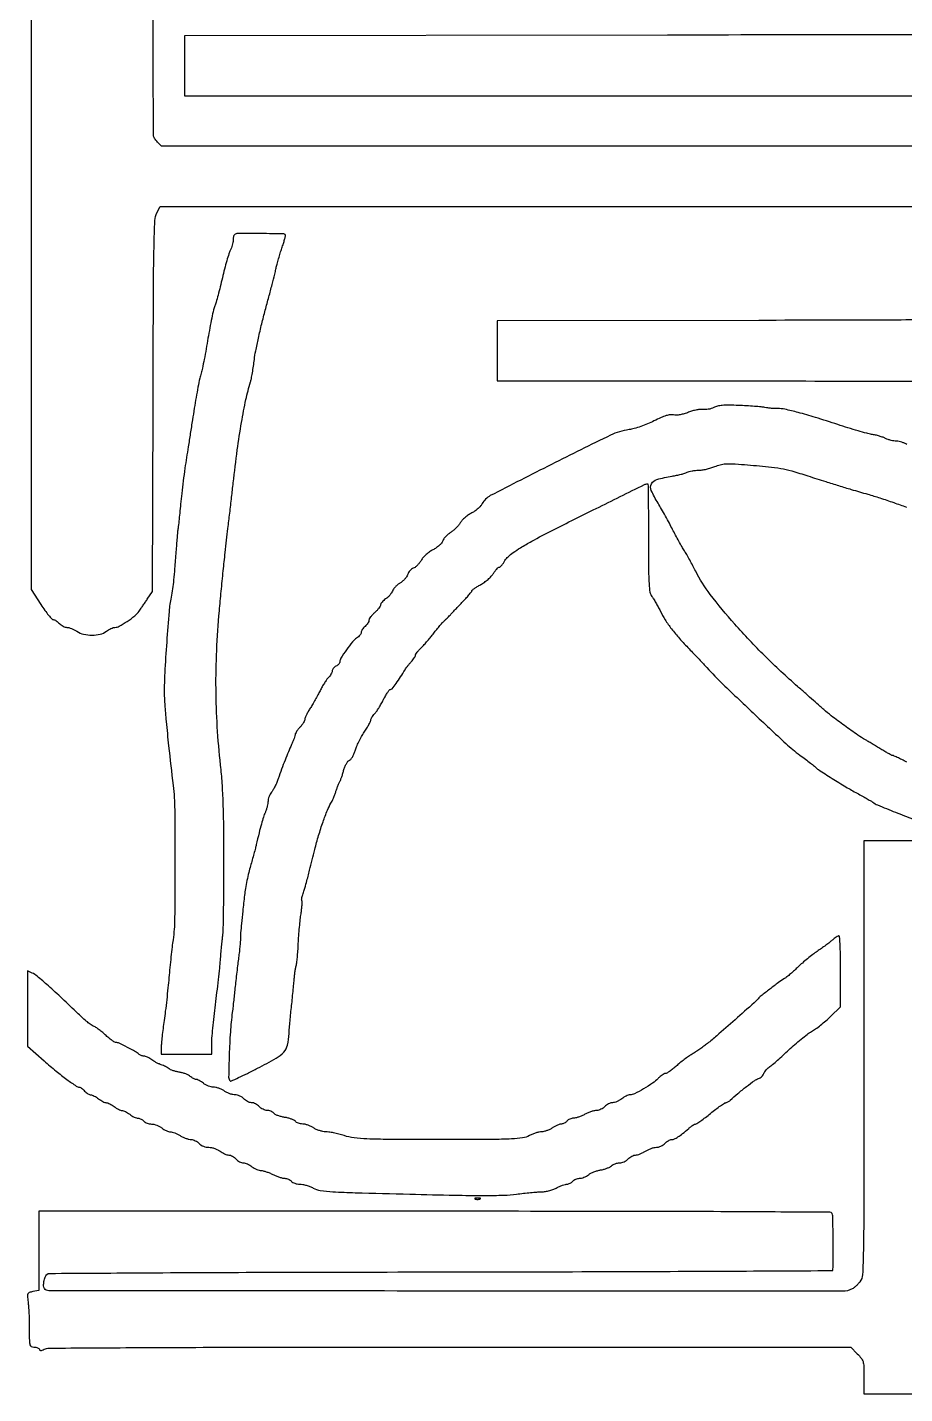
# Model space of a CAD drawing. Extents: x 0 to 1200, y 0 to 2041.
# Drawn here: x 0 to 452, y 0 to 704 of the extents above; entities that cross this region are included whole.
import ezdxf

# ---------------------------------------------------------------- set-up
doc = ezdxf.new("R2010")
doc.units = 0

msp = doc.modelspace()

# ---------------------------------------------------------------- linework, layer by layer
for points in [[(668.460007, 52.981627, -0.000005), (592.020188, 52.980977, -0.000009), (527.306103, 52.982215, -0.000001), (469.092102, 52.984395, -0.001264)], [(634.538955, 643), (69.07791, 643), (67.038955, 645.188561, -0.021611), (66.256895, 646.104329, -0.024656), (65.59269, 647.046031, -0.024888), (65.114366, 647.890772, -0.111814), (64.978712, 648.438561, -0.004261), (64.968776, 649.300175, -0.000002), (64.887441, 676.360077, -0.00003), (64.798933, 706.458291, -0.000019), (64.697895, 742, 0.000802)], [(2.035402, 763.147006, 0.000124), (2.00266, 624.342271), (2.005321, 414.5), (7.024494, 406.75, 0.011225), (9.043675, 403.780505, 0.01656), (10.957969, 401.276562, 0.01182), (12.631659, 399.327292, 0.212536), (13.366846, 399, -0.106467), (13.999532, 398.863735, -0.03598), (14.833021, 398.4125, -0.033875), (15.709757, 397.765363, -0.032925), (16.5, 397, 0.050127), (17.347134, 396.234127, 0.040077), (18.393705, 395.585564, 0.041445), (19.471268, 395.140326, 0.076609), (20.404988, 394.993411, -0.066823), (21.417203, 394.854283, -0.02573), (22.76584, 394.405128, -0.024924), (24.197605, 393.760969, -0.028093), (25.5, 393, 0.088204), (28.996457, 391.484477, 0.058328), (33.355292, 390.974255, 0.059437), (37.596978, 391.480266, 0.107676), (40.727129, 393, -0.030738), (41.833924, 393.76545, -0.028337), (43.055991, 394.4125, -0.029487), (44.211699, 394.862525, -0.078252), (45.084727, 395, 0.128662), (47.361248, 395.595665, 0.019344), (51.418732, 398.086232, 0.022226), (55.333376, 400.962383, 0.070529), (57.547493, 403.330133, 0.001746), (58.315027, 404.43402, 0.000599), (59.418878, 406.037602, 0.000596), (60.632345, 407.809473, 0.000689), (61.783734, 409.5), (64.5, 413.5), (64.771279, 509.5, -0.000373), (64.977941, 567.368049, -0.003901), (65.265455, 591.091659, -0.005375), (65.685819, 604.793142, -0.110951), (66.748683, 608.75), (68.454808, 612), (634.227404, 612)], [(459, 285), (445, 285), (431, 285), (431, 172.634859, -0.000233), (430.965136, 97.785197, -0.004283), (430.739501, 74.027709, -0.008168), (430.3018, 61.308432, -0.155173), (428.922448, 57.628538, -0.022212), (427.987181, 56.542473, -0.018072), (426.89476, 55.463279, -0.01844), (425.814413, 54.541634, -0.044534), (424.937095, 53.966334, -0.123615), (420.167009, 52.771604, -0.000036), (216.129973, 52.902375, -0.000021), (11.021616, 53.057257, -0.252604), (8.790779, 54.263407, -0.144816), (8.367962, 55.66669, -0.046727), (8.561608, 57.852451, -0.046929), (9.179739, 60.038733, -0.101737), (10.120712, 61.5, -0.199969), (11.279396, 61.991501, -0.000064), (61.962444, 62.312016, -0.000903), (124.435781, 62.586275, -0.000328), (213.049949, 62.757228, 0.000345), (290.490542, 62.909238, 0.000575), (355.688709, 63.157085, 0.000013), (414.717935, 63.4509, 0.397375), (415.039274, 63.757228, 0.012951), (415.223895, 70.612667, 0.004202), (415.14904, 80.753542, 0.001037), (414.955356, 91.597032, 0.134207), (414.57965, 92.871123, 0.258345), (413.477986, 93.489647, 0.000109), (368.468772, 93.747761, 0.001106), (308.429747, 93.946174, 0.000273), (209.940983, 94), (6, 94), (6, 73.625), (6, 53.25), (2.864367, 52.622873, 0.030605), (0.94315, 52.114696, 0.204709), (0.218734, 51.474687, 0.13478), (0.020179, 50.354302, 0.010918), (0.364367, 47.358302, -0.0173), (0.609659, 44.952813, -0.005412), (0.813283, 41.333481, -0.0054), (0.953351, 37.28424, -0.005944), (1, 33.360429, 0.003584), (1.043925, 27.233384, 0.059652), (1.314545, 25.21832, 0.215802), (2.028988, 24.330749, 0.117528), (3.416667, 24, -0.04428), (4.369485, 23.915453, -0.052789), (5.235395, 23.664127, -0.061226), (5.894783, 23.295063, -0.155352), (6.214466, 22.856602, 0.129867), (6.520787, 22.389096, 0.185192), (6.979395, 22.213204, 0.099357), (7.670319, 22.351868, 0.023822), (8.732058, 22.856602, -0.121882), (11.190714, 23.481333, -0.000196), (56.297841, 23.746032, -0.001099), (117.269033, 23.94588, -0.00027), (217.534259, 24), (424.2, 24), (427.6, 20.6, -0.029503), (429.63957, 18.304406, -0.098144), (430.552326, 16.515321, -0.062015), (430.921935, 14.106071, -0.007089), (431, 8.6), (431, 0), (445, 0), (459, 0)], [(527.607813, 700.4435, 0.000155), (430.521052, 700.405698, 0.000138), (329.75, 700.307425), (81, 699.99604), (81, 684.49802), (81, 669), (319.514698, 669), (558.029397, 669)], [(485.546786, 553.704389, -0.002023), (447.927225, 553.426466, -0.000352), (376.950109, 553.239326), (242, 552.978653), (242, 537.489326), (242, 522), (377.595708, 522, -0.000316), (452.697439, 521.952464, -0.002252), (489.089489, 521.742487, -0.00132)], [(453.115141, 489.195933, 0.048542), (451.989465, 489.88705, 0.031386), (450.574612, 490.470055, 0.031466), (449.105389, 490.869088, 0.050615), (447.815481, 491, -0.037887), (446.503459, 491.099561, -0.022455), (444.963678, 491.40589, -0.022392), (443.446213, 491.852216, -0.035546), (442.20034, 492.381752, 0.032861), (440.850521, 492.964037, 0.013865), (438.97135, 493.573945, 0.013648), (436.920718, 494.116857, 0.017328), (435, 494.499949, -0.024632), (432.480391, 495.040859, -0.004802), (428.003125, 496.281562, -0.00509), (422.807057, 497.832767, -0.004691), (417.5, 499.530857, 0.004708), (405.996597, 503.211166, 0.010161), (397.0629, 505.779165, 0.011503), (390.299743, 507.409715, 0.060416), (386.5, 507.763687, -0.019307), (385.100372, 507.778822, -0.009961), (383.353125, 507.900179, -0.009887), (381.558687, 508.096624, -0.014751), (380, 508.345468, 0.022601), (378.035782, 508.627519, 0.004777), (374.58607, 508.931431, 0.004993), (370.575593, 509.2059, 0.00472), (366.484493, 509.406138, 0.007895), (361.468523, 509.524924, 0.023281), (358.022581, 509.391621, 0.033972), (355.517964, 509.005047, 0.065486), (353.616135, 508.306857, -0.043394), (352.333779, 507.770886, -0.031951), (350.839431, 507.396825, -0.032587), (349.369121, 507.225133, -0.060067), (348.169657, 507.3079, 0.071675), (346.839578, 507.368832, 0.02326), (344.88642, 507.085938, 0.022648), (342.716918, 506.565037, 0.023638), (340.634794, 505.856049, -0.022627), (338.413245, 505.094571, -0.028066), (336.285101, 504.598847, -0.03122), (334.400476, 504.390087, -0.066122), (332.939258, 504.513341, 0.085097), (331.237863, 504.592375, 0.044279), (329.154593, 504.144277, 0.030981), (326.476478, 503.12917, 0.011508), (322.842479, 501.386005, -0.018191), (319.567917, 499.868746, -0.015684), (316.027072, 498.511025, -0.016194), (312.669224, 497.463471, -0.034287), (310, 496.918303, 0.080047), (300.440567, 494.037748, 0.003709), (269.967494, 478.94566, 0.002239), (238.520201, 462.902437, 0.155568), (234.378436, 458.764922, -0.063757), (233.550293, 457.566278, -0.029057), (232.195339, 456.223823, -0.028194), (230.582791, 454.955974, -0.034558), (228.940165, 453.969474, 0.035194), (227.265215, 452.960667, 0.025763), (225.555426, 451.622767, 0.026226), (224.061008, 450.179666, 0.051056), (223.06082, 448.859614, -0.037716), (222.122078, 447.549611, -0.022703), (220.828724, 446.140447, -0.022669), (219.407387, 444.849147, -0.036463), (218.075123, 443.899491, 0.03816), (216.81021, 442.991363, 0.030507), (215.593518, 441.835095, 0.031429), (214.595839, 440.618922, 0.065309), (214.015368, 439.54042, -0.085218), (213.371551, 438.449983, -0.033205), (212.14913, 437.188712, -0.03168), (210.615043, 435.970036, -0.034072), (208.97489, 434.98719, 0.038413), (207.255941, 433.936761, 0.026765), (205.485624, 432.508571, 0.027106), (203.926214, 430.94555, 0.049289), (202.861983, 429.490651, -0.031865), (201.945487, 428.141635, -0.030588), (200.853279, 426.900399, -0.032057), (199.754357, 425.928901, -0.088356), (198.842481, 425.450005, 0.086871), (198.003938, 425.01277, 0.046979), (197.148004, 424.218839, 0.044914), (196.404629, 423.218956, 0.053191), (195.899818, 422.155665, -0.063975), (195.327663, 421.014498, -0.034968), (194.363324, 419.778177, -0.034209), (193.19007, 418.640357, -0.045793), (191.975682, 417.791322, 0.040357), (190.763576, 416.963319, 0.032068), (189.597032, 415.889392, 0.033042), (188.640572, 414.745834, 0.066889), (188.082156, 413.716086, -0.056437), (187.551413, 412.686782, -0.030214), (186.685534, 411.54597, -0.029665), (185.64925, 410.475046, -0.040643), (184.591196, 409.651711, 0.032599), (183.59951, 408.905288, 0.037405), (182.761164, 408.067331, 0.040624), (182.174298, 407.261838, 0.137977), (182, 406.642245, -0.134831), (181.81513, 405.969145, -0.027321), (181.11875, 404.930695, -0.026995), (180.148475, 403.777163, -0.022422), (179, 402.657584, 0.022848), (177.851548, 401.536116, 0.02734), (176.88125, 400.376937, 0.027789), (176.186001, 399.331119, 0.13357), (176, 398.647273, -0.105754), (175.86347, 398.008985, -0.036177), (175.4125, 397.171126, -0.034053), (174.765358, 396.291289, -0.033258), (174, 395.5, 0.032896), (173.234636, 394.709847, 0.03386), (172.5875, 393.833379, 0.035963), (172.136242, 393.000267, 0.106529), (172, 392.368065, -0.128788), (171.839209, 391.754174, -0.043506), (171.313555, 390.984656, -0.039859), (170.557382, 390.198442, -0.036305), (169.663167, 389.514954, 0.078924), (167.510762, 387.559218, 0.016186), (164.42026, 383.437185, 0.013047), (161.570235, 379.13308, 0.140612), (161, 377.145488, -0.139867), (160.860846, 376.657768, -0.048652), (160.4125, 376.071764, -0.043724), (159.765298, 375.488964, -0.038594), (159, 375, 0.052011), (158.235006, 374.481872, 0.050946), (157.5875, 373.813763, 0.055403), (157.145075, 373.103741, 0.112104), (157, 372.464816, -0.094457), (156.86731, 371.768697, -0.034964), (156.434397, 370.864687, -0.033131), (155.811377, 369.919429, -0.034117), (155.074542, 369.074542, 0.041706), (154.175828, 368.011947, 0.013422), (153.02335, 366.297478, 0.013283), (151.83795, 364.312838, 0.014502), (150.795595, 362.324542, -0.008804), (149.69728, 360.170163, -0.005437), (148.334134, 357.674609, -0.005452), (146.933019, 355.237254, -0.009749), (145.721053, 353.269872, 0.013544), (144.679233, 351.549583, 0.016356), (143.799309, 349.878776, 0.015083), (143.15358, 348.440015, 0.098239), (143, 347.665895, -0.111544), (142.841253, 346.963157, -0.026592), (142.265625, 345.90321, -0.026036), (141.456936, 344.728073, -0.023157), (140.5, 343.594501, 0.01922), (139.542895, 342.478663, 0.023073), (138.734375, 341.356613, 0.022622), (138.149636, 340.365514, 0.122556), (138, 339.764202, -0.076346), (137.898175, 339.101227, -0.010429), (137.448618, 337.769889, -0.011791), (136.841659, 336.205421, -0.009713), (136.122954, 334.565724, 0.00911), (134.490805, 330.854225, 0.006167), (132.760676, 326.569234, 0.005772), (131.001845, 321.894661, 0.005149), (129.281272, 317, -0.018186), (128.558083, 315.102315, -0.014724), (127.649764, 313.121323, -0.014978), (126.702533, 311.342508, -0.036811), (125.875657, 310.115141, 0.040738), (125.157598, 309.031051, 0.031273), (124.550974, 307.746041, 0.032068), (124.133944, 306.463702, 0.062659), (124, 305.399068, -0.042587), (123.904104, 304.27524, -0.017869), (123.593354, 302.787995, -0.017526), (123.145708, 301.212078, -0.021786), (122.615672, 299.783927, 0.021714), (121.629842, 297.128825, 0.010259), (120.579094, 293.62789, 0.007876), (119.388199, 289.065176, 0.003477), (117.951402, 283, -0.007663), (117.500005, 281.163207, -0.002183), (116.742948, 278.325, -0.002198), (115.860145, 275.128116, -0.002328), (114.965783, 272, 0.012737), (114.065804, 268.584802, 0.007705), (113.166157, 264.5, 0.007716), (112.397484, 260.413764, 0.01343), (111.903699, 257, 0.001737), (110.957925, 248.689403, 0.003849), (110.307573, 242.34459, 0.004714), (109.899736, 237.55919, 0.01698), (109.772293, 234.5, -0.017935), (109.701288, 232.870375, -0.004321), (109.463611, 230.178125, -0.004431), (109.136566, 227.091406, -0.004384), (108.753802, 224, 0.002402), (108.308608, 220.517634, 0.001281), (107.789672, 216.20625, 0.001274), (107.28213, 211.799857, 0.001985), (106.869536, 208, -0.000772), (106.500824, 204.525773, -0.000816), (106.127955, 201.115625, -0.000778), (105.797196, 198.177343, -0.00371), (105.593117, 196.5, 0.014815), (104.595037, 186.437403, 0.009388), (104.000481, 174.664998, 0.003367), (103.711407, 163.082183, 0.203651), (104.473969, 161.192697, 0.311741), (104.923172, 161.110487, 0.001962), (108.841043, 162.894514, 0.006842), (113.35778, 165.048045, 0.004198), (118.623699, 167.703019, 0.010468), (128.178676, 172.877312, 0.079606), (132.158238, 176.070023, 0.12924), (134.042621, 179.700781, 0.044809), (134.826435, 185.598668, -0.00951), (134.956353, 187.705608, -0.00237), (135.25056, 191.144609, -0.002421), (135.624944, 195.076777, -0.002431), (136.03693, 199, 0.00123), (136.47102, 203.040317, 0.001033), (136.911751, 207.325, 0.001042), (137.298066, 211.240278, 0.002878), (137.548535, 214, -0.007284), (137.769331, 216.215695, -0.008351), (138.046366, 218.325, -0.007643), (138.338012, 220.103035, -0.046544), (138.58711, 221, 0.063083), (138.832772, 222.013041, 0.004686), (139.12469, 224.85, 0.006443), (139.398392, 228.251988, 0.004845), (139.614912, 232, -0.005817), (139.857926, 236.069196, -0.00467), (140.211212, 240.441641, -0.004722), (140.613764, 244.477873, -0.011992), (141.003826, 247.397074, 0.009283), (141.326025, 249.712748, 0.013034), (141.521101, 251.790418, 0.009299), (141.605437, 253.511826, 0.147028), (141.455416, 254.072139, -0.140153), (141.328306, 254.522503, -0.033673), (141.383711, 255.304544, -0.031977), (141.572797, 256.227929, -0.026977), (141.886515, 257.175064, 0.022867), (142.6928, 259.543915, 0.005395), (143.814235, 263.571579, 0.00345), (145.430222, 269.79975, 0.000762), (148.110565, 280.5, -0.011147), (150.082129, 287.730179, -0.011652), (152.347518, 294.758486, -0.011654), (154.592393, 300.751239, -0.044557), (156.399477, 304.301861, 0.028738), (157.014619, 305.421538, 0.011268), (157.737194, 307.029297, 0.01111), (158.442517, 308.807443, 0.0136), (159.018873, 310.5, -0.008378), (159.546691, 312.104743, -0.009606), (160.105761, 313.61875, -0.008838), (160.625979, 314.882082, -0.053074), (160.975151, 315.5, 0.062947), (161.323143, 316.145148, 0.008489), (161.854919, 317.593135, 0.009683), (162.425434, 319.34032, 0.00802), (162.966757, 321.221311, -0.026175), (163.586701, 323.114131, -0.03533), (164.353015, 324.744075, -0.039362), (165.163227, 325.957306, -0.150109), (165.902993, 326.469211, 0.144723), (166.628382, 326.959939, 0.036898), (167.455874, 328.131872, 0.034475), (168.240902, 329.669237, 0.02903), (168.859543, 331.389867, -0.029099), (169.597659, 333.441915, -0.013461), (170.780913, 336.019301, -0.013282), (172.173356, 338.66885, -0.017989), (173.578478, 340.97925, 0.008991), (174.888983, 343.049247, 0.012116), (175.994928, 344.971059, 0.009242), (176.842299, 346.600805, 0.11576), (177, 347.272833, -0.109615), (177.123614, 347.829916, -0.027529), (177.565524, 348.654915, -0.026775), (178.1883, 349.564564, -0.024163), (178.925188, 350.435549, 0.037205), (179.84047, 351.576398, 0.011255), (181.056661, 353.435755, 0.011207), (182.330605, 355.588627, 0.011974), (183.477812, 357.75, -0.013304), (184.55239, 359.7616, -0.019737), (185.608046, 361.457812, -0.01543), (186.551707, 362.760188, -0.232275), (187.04008, 363, 0.227123), (187.882886, 363.403664, 0.009507), (189.974774, 366.107698, 0.015383), (192.289327, 369.42872, 0.01189), (194.610903, 373.180473, -0.022826), (195.186699, 374.06706, -0.010059), (196.023838, 375.187322, -0.009931), (196.960556, 376.34159, -0.01315), (197.860903, 377.351938, 0.020496), (198.679794, 378.298511, 0.024183), (199.37164, 379.259743, 0.024084), (199.869379, 380.114446, 0.120372), (200, 380.649153, -0.140798), (200.157389, 381.196991, -0.0215), (200.807812, 382.142622, -0.02262), (201.697024, 383.218416, -0.017879), (202.75, 384.300608, 0.016769), (204.048909, 385.629642, 0.006924), (205.720312, 387.510317, 0.006841), (207.45867, 389.578275, 0.008745), (209, 391.532396, -0.007869), (210.523208, 393.470513, -0.00649), (212.20625, 395.489847, -0.006562), (213.799524, 397.303074, -0.017361), (215, 398.544176, 0.002258), (216.006719, 399.523946, 0.00255), (216.964256, 400.47395, 0.002328), (217.770511, 401.289622, 0.013951), (218.17619, 401.727686, -0.00929), (218.644692, 402.243142, -0.000511), (220.144182, 403.829308, -0.000792), (221.933393, 405.712088, -0.000579), (223.92619, 407.797619, 0.006362), (225.870504, 409.880109, 0.009533), (227.509568, 411.751522, 0.005014), (228.837823, 413.360172, 0.171705), (229, 413.818505, -0.231613), (229.190772, 414.208244, -0.012155), (230.340846, 415.057552, -0.01713), (231.815481, 416.018475, -0.011431), (233.564581, 417.020886, 0.031018), (235.460042, 418.208088, 0.023676), (237.380803, 419.726448, 0.024175), (239.049461, 421.327112, 0.050648), (240.14614, 422.75, -0.019671), (240.988136, 423.994654, -0.026546), (241.85033, 425.045313, -0.025667), (242.629617, 425.815005, -0.184006), (243.115285, 426, 0.190835), (243.599588, 426.19183, 0.025259), (244.378937, 427.001985, 0.026349), (245.239706, 428.104624, 0.019276), (246.079997, 429.411012, -0.071251), (247.663465, 431.388058, -0.031745), (250.243432, 433.516366, -0.021925), (254.089221, 436.049501, -0.007529), (259.864673, 439.383588, -0.010522), (270.70704, 445.131308, -0.001538), (292.988532, 456.263224, -0.000229), (317.909616, 468.603995, -0.115342), (319.60344, 469, -0.409819), (319.766099, 468.839767, -0.000199), (319.88351, 460.814615, -0.002224), (319.971503, 451.819752, -0.001334), (320, 441.134859, 0.001507), (320.049729, 424.638669, 0.013299), (320.287488, 417.353854, 0.029479), (320.779089, 413.212878, 0.117467), (321.793593, 410.884859, -0.022928), (322.648973, 409.631812, -0.00773), (323.781888, 407.731802, -0.007671), (324.971598, 405.589171, -0.00872), (326.043593, 403.5, 0.027408), (328.606726, 398.933291, 0.021371), (331.862585, 394.264813, 0.018745), (335.940076, 389.316445, 0.01216), (341, 383.896013, -0.002047), (343.294718, 381.535366, -0.001868), (345.641443, 379.083087, -0.001867), (347.721907, 376.876276, -0.006075), (349.077254, 375.392075, 0.018379), (357.360168, 366.7582, 0.003079), (373.940618, 350.897069, 0.002543), (390.831756, 335.098619, 0.02775), (398, 329.165369, -0.001893), (400.910173, 326.999917, -0.002802), (403.44375, 325.077464, -0.001259), (405.590975, 323.420514, -0.05506), (406, 323.02409, 0.077335), (407.526461, 321.670624, 0.002421), (414.58574, 317.183654, 0.005328), (421.754454, 312.781609, 0.010821), (427.5, 309.504135, -0.002477), (430.257894, 307.991355, -0.003278), (432.753195, 306.58501, -0.002355), (434.830177, 305.383396, -0.032185), (435.55343, 304.895413, 0.067013), (438.054856, 303.449646, 0.003009), (447.303611, 299.710201, 0.005197), (456.378607, 296.21318, 0.022381)], [(453.142644, 325.495159, 0.003739), (450.499144, 326.838204, 0.005564), (448.163956, 327.970453, 0.0026), (446.165983, 328.899221, 0.107901), (445.704424, 329, -0.121396), (445.261464, 329.109156, -0.004201), (443.682431, 329.954687, -0.007633), (441.828282, 331.004741, -0.005235), (439.755701, 332.25, 0.00175), (437.536832, 333.604287, 0.001595), (435.238697, 334.985938, 0.001594), (433.176562, 336.207865, 0.005172), (431.797534, 337, -0.025005), (427.930696, 339.429975, -0.004536), (421.030972, 344.357004, -0.00479), (414.200984, 349.429202, -0.020825), (410.312773, 352.638261, 0.001881), (408.476719, 354.274382, 0.000339), (405.047349, 357.303114, 0.000366), (401.026125, 360.844481, 0.000331), (396.863604, 364.5, -0.015342), (379.933989, 380.292398, -0.016533), (364.436234, 396.716275, -0.017491), (351.849865, 412.017569, -0.046386), (344.32636, 424, 0.005369), (342.88285, 426.781555, 0.00422), (341.260862, 429.765625, 0.004267), (339.705748, 432.514409, 0.010481), (338.503759, 434.5, -0.01092), (337.285811, 436.515941, -0.004137), (335.670417, 439.38125, -0.004096), (333.964646, 442.526835, -0.004991), (332.421619, 445.5, 0.00586), (330.779329, 448.651027, 0.003527), (328.761278, 452.351816, 0.003531), (326.702862, 456.00304, 0.006164), (324.938482, 458.995544, -0.029908), (321.441456, 465.62719, -0.230285), (321.534353, 469.040536, -0.210552), (324.308224, 471.264769, -0.024998), (332.203703, 472.954592, 0.011308), (334.532589, 473.386743, 0.01169), (336.813732, 473.91958, 0.01147), (338.765022, 474.471792, 0.048205), (339.887962, 474.940039, -0.057333), (340.918904, 475.348056, -0.021283), (342.4437, 475.688636, -0.020762), (344.153921, 475.922109, -0.023544), (345.80714, 476, 0.036655), (347.629793, 476.133798, 0.019011), (349.874571, 476.552891, 0.018798), (352.159448, 477.16116, 0.027089), (354.122882, 477.882183, -0.035847), (356.952552, 478.865469, -0.049541), (359.603144, 479.303489, -0.030423), (363.125647, 479.317387, -0.005845), (369.5, 478.879604, -0.003405), (381.829068, 477.803378, -0.020527), (388.197651, 476.938807, -0.026395), (393.793224, 475.63597, -0.007926), (402.157688, 473.072453, 0.001159), (411.305477, 470.132858, 0.002922), (417.983668, 468.046836, 0.003071), (424.491272, 466.099385, 0.001408), (433, 463.635902, -0.008429), (439.258751, 461.728201, -0.005657), (446.34861, 459.34694, -0.005573), (452.96571, 456.957794, -0.015851)]]:
    msp.add_lwpolyline(points, format="xyb")
for points in [[(106.666667, 597.333333, 0.110169), (106.409345, 596.928269, 0.030497), (106.195833, 596.200889, 0.029233), (106.049085, 595.325491, 0.026917), (106, 594.414373, -0.047243), (105.899259, 593.350551, -0.021616), (105.57823, 591.992073, -0.021181), (105.113964, 590.57995, -0.02735), (104.564186, 589.33104, 0.040998), (103.857307, 587.59865, 0.006171), (102.772469, 584.004303, 0.006891), (101.599824, 579.717238, 0.005904), (100.480974, 575.17297, -0.004007), (99.374337, 570.603698, -0.004545), (98.238457, 566.241196, -0.004148), (97.209352, 562.552945, -0.025025), (96.564496, 560.67297, 0.038456), (95.94974, 558.7107, 0.005119), (95.016268, 554.466435, 0.005902), (94.018776, 549.401419, 0.004926), (93.076046, 544, -0.004023), (92.126612, 538.50154, -0.004309), (91.109243, 533.14375, -0.004091), (90.157916, 528.555713, -0.020196), (89.497105, 526, 0.021325), (88.842357, 523.443945, 0.004327), (87.914933, 518.85625, 0.004556), (86.930558, 513.49846, 0.004254), (86.020174, 508, -0.000096), (85.071457, 501.958675, -0.000061), (83.967091, 494.940625, -0.000062), (82.883385, 488.064884, -0.000115), (82.004267, 482.5, 0.004775), (81.194186, 477.042605, 0.002835), (80.327794, 470.524217, 0.002837), (79.537427, 464.013129, 0.004886), (78.963173, 458.582442, -0.0011), (78.504067, 453.902011, -0.001516), (78.069769, 449.700825, -0.000954), (77.687097, 446.169682, -0.018523), (77.526223, 445.082442, 0.022488), (77.380208, 444.038535, 0.001674), (77.119828, 441.174217, 0.002318), (76.836426, 437.753979, 0.001758), (76.556168, 434, -0.002171), (75.896526, 425.26152, -0.006967), (75.35078, 419.449262, -0.009905), (74.767991, 414.898254, -0.010771), (74.018823, 410.5, 0.026564), (73.017669, 403.245546, 0.00333), (71.791027, 387.42137, 0.004016), (70.791203, 371.488295, 0.015182), (70.548675, 361.5, 0.015913), (70.787737, 355.196585, 0.006268), (71.50155, 346.539429, 0.003961), (72.802757, 333.917147, 0.001012), (75.112947, 313.5, -0.025788), (75.906492, 300.946534, -0.003044), (76.059707, 272.968553, -0.002681), (75.891243, 244.766387, -0.032672), (75.064314, 234, 0.0061), (74.580516, 230.29302, 0.002403), (74.001253, 225.178125, 0.002378), (73.428024, 219.643738, 0.00297), (72.950803, 214.5, -0.003876), (72.446358, 209.167913, -0.002563), (71.787957, 203.049801, -0.002579), (71.086828, 197.109479, -0.005001), (70.454667, 192.371662, 0.004522), (69.897794, 188.228436, 0.00479), (69.427308, 184.154661, 0.004578), (69.08791, 180.639208, 0.021776), (69, 178.621662), (69, 175), (82, 175), (95, 175), (95.003699, 180.25, -0.019421), (95.119976, 183.189151, -0.003985), (95.567923, 188.364062, -0.004188), (96.187093, 194.372249, -0.003927), (96.919268, 200.5, 0.002194), (97.697799, 206.829493, 0.001929), (98.456045, 213.44375, 0.001938), (99.09412, 219.417664, 0.005832), (99.466095, 223.5, -0.002637), (99.753389, 226.892766, -0.00224), (100.091653, 230.471875, -0.002258), (100.428983, 233.728095, -0.006364), (100.704011, 236, 0.028049), (100.942874, 239.091354, 0.001428), (101.126005, 249.165625, 0.002278), (101.254996, 261.148039, 0.001649), (101.293878, 274.5, 0.002593), (101.198519, 291.617007, 0.006049), (100.905658, 304.428877, 0.00787), (100.380842, 314.773066, 0.010986), (99.563031, 324, -0.012502), (97.868017, 343.806857, -0.013109), (97.199915, 363.363155, -0.012979), (97.555831, 383.109685, -0.011735), (98.932381, 403.487765, -0.001404), (99.882728, 413.597669, -0.001244), (100.927928, 424.118281, -0.001249), (101.916322, 433.58698, -0.003822), (102.651568, 440, 0.000993), (103.372673, 445.989915, 0.000452), (104.292585, 453.821875, 0.000448), (105.247223, 462.0777, 0.000616), (106.089483, 469.5, -0.005411), (108.178949, 486.459843, -0.009039), (110.348542, 500.672624, -0.010723), (112.611259, 512.374632, -0.021381), (114.99202, 521.5, 0.026531), (115.413214, 523.185249, 0.005781), (115.950346, 526.131981, 0.006008), (116.492065, 529.560144, 0.005726), (116.960645, 533.055679, -0.01838), (117.666359, 537.469042, -0.005639), (119.050978, 544.075521, -0.005634), (120.76886, 551.440934, -0.006143), (122.605983, 558.555679, 0.00138), (124.428322, 565.345291, 0.001664), (126.101094, 571.732719, 0.001414), (127.476469, 577.119682, 0.011301), (128.047429, 579.619536, -0.013199), (128.513216, 581.623824, -0.005402), (129.246624, 584.320516, -0.005341), (130.096971, 587.201296, -0.006807), (130.945423, 589.837991, 0.004733), (131.732377, 592.24924, 0.006365), (132.396468, 594.448368, 0.004498), (132.911505, 596.298211, 0.065732), (133, 596.968455, 0.407529), (132.20146, 597.785474, 0.002255), (120.257377, 598.004856, 0.003065), (108.511077, 598.095592, 0.199327)], [(414.692405, 233.75, -0.013848), (413.345856, 232.648271, -0.004806), (411.345847, 231.132812, -0.00477), (409.109822, 229.504972, -0.005533), (406.950426, 228, 0.013817), (404.644368, 226.335386, 0.007898), (401.949546, 224.20625, 0.007884), (399.304391, 221.977231, 0.012964), (397.147305, 220, -0.00788), (395.188146, 218.167192, -0.007683), (393.155843, 216.38125, -0.007609), (391.323283, 214.867597, -0.028313), (390.104279, 214, 0.017528), (386.962494, 211.864424, 0.005633), (382.451357, 208.482407, 0.003886), (378.02739, 205.032264, 0.048595), (376.5, 203.559374, -0.034292), (374.458211, 201.474691, -0.000872), (364.593441, 192.726329, -0.001749), (355.161714, 184.449929, -0.011618), (350.348727, 180.449068, -0.010095), (348.585126, 179.108113, -0.006187), (346.455564, 177.595731, -0.006202), (344.309556, 176.150294, -0.010984), (342.5, 175.01987, 0.018191), (340.665531, 173.83679, 0.009132), (338.433126, 172.217859, 0.009055), (336.182567, 170.457406, 0.013243), (334.272343, 168.820802, -0.014651), (332.554835, 167.357672, -0.018884), (330.890577, 166.122361, -0.016917), (329.451336, 165.206065, -0.134071), (328.696657, 165, 0.118826), (328.023421, 164.837712, 0.030501), (327.052988, 164.2638, 0.029305), (325.994535, 163.453052, 0.026098), (324.994165, 162.493788, -0.054229), (322.157868, 160.064501, -0.018038), (317.527099, 157.136464, -0.01471), (312.811734, 154.57059, -0.117771), (310.422878, 154, 0.08455), (309.632404, 153.865369, 0.02793), (308.540753, 153.4125, 0.026899), (307.364374, 152.765451, 0.027472), (306.272871, 152, -0.036735), (305.137101, 151.234462, -0.030341), (303.827935, 150.5875, -0.031371), (302.548198, 150.141143, -0.068324), (301.520129, 150, 0.073709), (300.542002, 149.855019, 0.041859), (299.427528, 149.4125, 0.040737), (298.35554, 148.765433, 0.052731), (297.5, 148, -0.055614), (296.634411, 147.23449, -0.041205), (295.531793, 146.5875, -0.042004), (294.372821, 146.145539, -0.070204), (293.341388, 146, 0.058435), (292.183725, 145.86424, 0.021081), (290.586516, 145.4125, 0.020573), (288.862207, 144.765573, 0.022988), (287.261185, 144, -0.02114), (285.675302, 143.234454, -0.019824), (283.996446, 142.5875, -0.020246), (282.462341, 142.133563, -0.061879), (281.387254, 142, 0.060354), (280.475636, 141.889558, 0.043968), (279.508523, 141.559375, 0.044601), (278.633371, 141.07441, 0.070845), (278, 140.5, -0.055754), (277.403564, 139.925486, -0.043085), (276.642702, 139.438689, -0.044247), (275.841626, 139.105071, -0.075677), (275.127555, 138.993411, 0.078015), (274.302464, 138.860459, 0.022822), (273.096844, 138.405128, 0.022327), (271.768022, 137.760948, 0.022232), (270.5, 137, -0.033099), (269.166942, 136.238899, -0.026445), (267.642525, 135.594872, -0.027161), (266.162211, 135.149024, -0.058972), (264.985191, 135.006589, 0.055606), (263.761565, 134.866838, 0.021506), (262.112959, 134.414436, 0.020976), (260.352004, 133.766096, 0.024326), (258.738815, 133, -0.086657), (255.184836, 131.825703, -0.025886), (249.480161, 131.285107, -0.009935), (239.147517, 131.048948, -0.000821), (212.253624, 131.012901, -0.000971), (186.180988, 131.071399, -0.009133), (174.98024, 131.322911, -0.021722), (168.304438, 131.88603, -0.044073), (163.160906, 133.012901, 0.012475), (160.502079, 133.774054, 0.011753), (157.755404, 134.418225, 0.011801), (155.295799, 134.874084, 0.039414), (153.660906, 135.006589, -0.049738), (152.233207, 135.151968, -0.028021), (150.547266, 135.594872, -0.027713), (148.879564, 136.238526, -0.040323), (147.5, 137, 0.034402), (146.158759, 137.761153, 0.026749), (144.609406, 138.405128, 0.027408), (143.09341, 138.850314, 0.057142), (141.872445, 138.993411, -0.046918), (140.781745, 139.098744, -0.041017), (139.67755, 139.406755, -0.043147), (138.721364, 139.857214, -0.08812), (138.090223, 140.391288, 0.103818), (137.359797, 140.971373, 0.027524), (135.986349, 141.567092, 0.026697), (134.313266, 142.086167, 0.024656), (132.549547, 142.440299, -0.025662), (130.782198, 142.798857, -0.027316), (129.098191, 143.331044, -0.028293), (127.71143, 143.945818, -0.1014), (126.959325, 144.549011, 0.075021), (126.336143, 145.104814, 0.044533), (125.455969, 145.573772, 0.043453), (124.471897, 145.893002, 0.05677), (123.532543, 146, -0.073382), (122.549634, 146.145036, -0.041878), (121.431174, 146.5875, -0.040784), (120.356443, 147.23456, -0.052992), (119.5, 148, 0.052307), (118.645925, 148.765423, 0.040659), (117.578385, 149.4125, 0.041827), (116.470371, 149.85511, 0.074245), (115.5, 150, -0.074245), (114.529629, 150.14489, -0.041827), (113.421615, 150.5875, -0.040659), (112.354075, 151.234577, -0.052307), (111.5, 152, 0.060436), (110.616698, 152.766173, 0.041609), (109.45942, 153.414436, 0.041836), (108.221104, 153.857801, 0.064503), (107.095012, 154.006589, -0.057659), (105.886721, 154.149502, -0.027342), (104.381035, 154.594872, -0.026665), (102.838882, 155.238863, -0.034028), (101.5, 156, 0.034259), (100.159659, 156.761147, 0.026717), (98.613052, 157.405128, 0.027383), (97.10099, 157.850384, 0.057338), (95.884859, 157.993411, -0.060074), (94.699589, 158.139365, -0.032136), (93.29103, 158.585564, -0.031478), (91.892289, 159.233778, -0.04243), (90.727129, 160, 0.021898), (89.660978, 160.765535, 0.023786), (88.560265, 161.4125, 0.024163), (87.571838, 161.872408, 0.097099), (86.921011, 162, -0.087362), (86.317583, 162.106245, -0.032701), (85.527884, 162.453181, -0.031184), (84.698308, 162.95234, -0.032898), (83.952769, 163.542744, 0.066711), (83.03034, 164.176983, 0.025896), (81.61082, 164.806366, 0.025082), (79.982261, 165.337749, 0.028375), (78.374028, 165.67803, -0.022773), (76.780854, 165.99653, -0.021717), (75.197371, 166.462653, -0.022257), (73.836901, 166.996932, -0.068762), (73, 167.517005, 0.038887), (72.247991, 168.048891, 0.018443), (71.20625, 168.619327, 0.018153), (70.066986, 169.138786, 0.024479), (69, 169.51928, -0.032326), (67.870804, 169.94203, -0.017295), (66.533823, 170.600185, -0.017152), (65.2104, 171.369091, -0.025601), (64.115141, 172.137561, 0.030053), (63.079753, 172.850363, 0.027961), (61.9417, 173.452908, 0.029085), (60.869279, 173.872407, 0.078842), (60.065141, 174, -0.049175), (59.357901, 174.069726, -0.037802), (58.610073, 174.278394, -0.038818), (57.934343, 174.584442, -0.070448), (57.45, 174.947725, 0.068215), (55.680521, 176.287261, 0.009059), (51.539286, 178.515573, 0.006982), (47.25974, 180.644217, 0.11237), (45.696642, 181, -0.142002), (45.00899, 181.199315, -0.014298), (43.578883, 182.162726, -0.017027), (41.91474, 183.442252, -0.012756), (40.168887, 184.958216, 0.012744), (38.373631, 186.517152, 0.014118), (36.560294, 187.928387, 0.013566), (34.952521, 189.042482, 0.067982), (33.965058, 189.51109, -0.083461), (32.920684, 190.046689, -0.010623), (30.920164, 191.604598, -0.012205), (28.611844, 193.577868, -0.009878), (26.230479, 195.802874, 0.004394), (17.949324, 203.712164, 0.007329), (10.823661, 210.2053, 0.006048), (5.018547, 215.217528, 0.068258), (2.454469, 216.838792), (0, 217.957122), (0, 198.515162), (0, 179.073202), (8.673254, 171.49052, 0.008231), (14.821413, 166.291484, 0.012049), (20.413504, 161.938962, 0.008114), (25.16345, 158.540272, 0.152373), (26.895144, 158, -0.14003), (27.311576, 157.881042, -0.024578), (27.988209, 157.4125, -0.024972), (28.748753, 156.765732, -0.020146), (29.5, 156, 0.035597), (30.298692, 155.234673, 0.035233), (31.200497, 154.5875, 0.037442), (32.069444, 154.138223, 0.100924), (32.747258, 154, -0.090394), (33.469203, 153.868405, -0.026274), (34.509225, 153.4125, -0.025483), (35.648171, 152.765479, -0.02474), (36.727129, 152, 0.025066), (37.807572, 151.234525, 0.025663), (38.950947, 150.5875, 0.02649), (39.997027, 150.131994, 0.089668), (40.727129, 150, -0.089668), (41.457232, 149.868006, -0.02649), (42.503312, 149.4125, -0.025663), (43.646686, 148.765475, -0.025066), (44.727129, 148, 0.025066), (45.807572, 147.234525, 0.025663), (46.950947, 146.5875, 0.02649), (47.997027, 146.131994, 0.089668), (48.727129, 146, -0.089668), (49.457232, 145.868006, -0.02649), (50.503312, 145.4125, -0.025663), (51.646686, 144.765475, -0.025066), (52.727129, 144, 0.029609), (53.828601, 143.234553, 0.02787), (55.034749, 142.5875, 0.028997), (56.168034, 142.136574, 0.08035), (57.012414, 142, -0.07188), (57.770756, 141.890414, -0.0446), (58.60888, 141.559375, -0.043851), (59.395186, 141.074084, -0.059437), (60, 140.5, 0.086221), (60.674516, 139.924845, 0.043589), (61.68487, 139.440625, 0.041572), (62.846164, 139.110837, 0.048438), (63.987586, 139, -0.058112), (65.222166, 138.856026, -0.032404), (66.671501, 138.4125, -0.031876), (68.098526, 137.765817, -0.044354), (69.272871, 137, 0.031076), (70.381669, 136.23427, 0.028413), (71.60974, 135.586402, 0.029558), (72.773946, 135.135472, 0.077255), (73.657729, 134.996262, -0.070738), (74.585407, 134.862436, -0.022034), (75.92062, 134.40722, -0.021537), (77.385415, 133.760622, -0.022192), (78.77417, 132.996262, 0.027495), (80.198059, 132.232116, 0.023718), (81.7683, 131.586402, 0.024414), (83.250637, 131.137756, 0.061347), (84.369182, 131, -0.070883), (85.389923, 130.854564, -0.041985), (86.539957, 130.4125, -0.041121), (87.636423, 129.765493, -0.05504), (88.5, 129, 0.065254), (89.459253, 128.183948, 0.048905), (90.692723, 127.546713, 0.046885), (92.085903, 127.137907, 0.047967), (93.520129, 127, -0.051247), (94.934805, 126.854623, -0.032457), (96.534185, 126.4125, -0.032431), (98.065303, 125.766185, -0.050605), (99.272871, 125, 0.032624), (100.388654, 124.234535, 0.029052), (101.63765, 123.5875, 0.030204), (102.831496, 123.138814, 0.074917), (103.752742, 123, -0.081641), (104.625528, 122.856533, -0.041128), (105.652628, 122.4125, -0.039417), (106.66441, 121.76533, -0.046881), (107.5, 121, 0.046881), (108.33559, 120.23467, 0.039417), (109.347372, 119.5875, 0.041128), (110.374472, 119.143467, 0.081641), (111.247258, 119, -0.074917), (112.168504, 118.861186, -0.030204), (113.36235, 118.4125, -0.029052), (114.611346, 117.765465, -0.032624), (115.727129, 117, 0.035896), (116.858774, 116.234481, 0.030106), (118.155481, 115.5875, 0.031173), (119.417374, 115.140724, 0.069601), (120.423417, 115, -0.060537), (121.514084, 114.867464, -0.019031), (123.096814, 114.4125, -0.018701), (124.840056, 113.76555, -0.019682), (126.5, 113, 0.019786), (128.160856, 112.234449, 0.018749), (129.906833, 111.5875, 0.019086), (131.493312, 111.132687, 0.06033), (132.588997, 111, -0.059778), (133.509712, 110.889527, -0.043896), (134.484501, 110.559375, -0.044601), (135.364958, 110.074434, -0.071493), (136, 109.5, 0.095352), (136.700554, 108.924225, 0.042119), (137.802273, 108.440625, 0.039662), (139.092908, 108.110855, 0.042745), (140.387254, 108, -0.047952), (141.85753, 107.858671, -0.022917), (143.704256, 107.411664, -0.022476), (145.605652, 106.764091, -0.02971), (147.266494, 105.997154, 0.087205), (150.920888, 104.794087, 0.020186), (157.385867, 104.121268, 0.008716), (168.943208, 103.590428, 0.000834), (197.134442, 102.834757, 0.001422), (220.215886, 102.320268, 0.004874), (235.218135, 102.174814, 0.006963), (245.539235, 102.319086, 0.026121), (251.996094, 102.837603, -0.005201), (255.626526, 103.282584, -0.004993), (259.315099, 103.658546, -0.004949), (262.574154, 103.925381, -0.017951), (264.651895, 104, 0.040055), (266.438494, 104.143355, 0.022352), (268.576429, 104.5875, 0.022175), (270.71184, 105.233743, 0.033329), (272.5, 106, -0.015491), (274.124088, 106.765583, -0.01647), (275.759958, 107.4125, -0.016271), (277.199016, 107.875231, -0.069756), (278.088997, 108, 0.07457), (278.817908, 108.109317, 0.044548), (279.631376, 108.440625, 0.043514), (280.400744, 108.925959, 0.057143), (281, 109.5, -0.073559), (281.640405, 110.074516, -0.044575), (282.537995, 110.559375, -0.043647), (283.537541, 110.88944, -0.057991), (284.487586, 111, 0.063528), (285.517896, 111.131438, 0.031505), (286.772043, 111.542544, 0.030658), (288.0375, 112.139913, 0.039177), (289.115141, 112.846958, -0.047664), (290.305094, 113.599166, -0.02359), (291.937444, 114.330647, -0.023171), (293.716137, 114.935482, -0.031308), (295.374028, 115.304214, 0.028156), (296.98226, 115.651286, 0.024874), (298.61082, 116.188419, 0.025673), (300.030421, 116.821794, 0.066239), (300.952769, 117.457256, -0.060075), (301.788588, 118.048369, -0.036302), (302.895877, 118.546819, -0.035924), (304.085471, 118.887082, -0.05174), (305.173753, 119, 0.066355), (306.269617, 119.146076, 0.042024), (307.48255, 119.5875, 0.041616), (308.622326, 120.234377, 0.059026), (309.5, 121, -0.050127), (310.347134, 121.765873, -0.040077), (311.393705, 122.414436, -0.041445), (312.471268, 122.859674, -0.076609), (313.404988, 123.006589, 0.066823), (314.417203, 123.145717, 0.02573), (315.76584, 123.594872, 0.024924), (317.197605, 124.239031, 0.028093), (318.5, 125, -0.034028), (319.838882, 125.761137, -0.026665), (321.381035, 126.405128, -0.027342), (322.886721, 126.850498, -0.057659), (324.095012, 126.993411, 0.064503), (325.221104, 127.142199, 0.041836), (326.45942, 127.585564, 0.041609), (327.616698, 128.233827, 0.060436), (328.5, 129, -0.040294), (329.313807, 129.765297, -0.037262), (330.260521, 130.4125, -0.039413), (331.193671, 130.859105, -0.092159), (331.951597, 131, 0.107087), (333.368132, 131.306906, 0.038156), (335.191866, 132.31033, 0.026558), (337.548511, 134.037196, 0.009366), (340.741862, 136.75, -0.017741), (341.791007, 137.611435, -0.021545), (342.834522, 138.339062, -0.020728), (343.749309, 138.868152, -0.121319), (344.284704, 139, 0.150191), (344.917783, 139.194554, 0.005751), (346.960543, 140.615625, 0.009857), (349.352115, 142.392628, 0.006741), (352, 144.5, -0.007243), (354.653223, 146.607269, -0.010489), (357.061369, 148.384375, -0.006447), (359.115766, 149.795531, -0.148319), (359.789891, 150, 0.086791), (360.292118, 150.08784, 0.034886), (360.931807, 150.370476, 0.033204), (361.594168, 150.778553, 0.035897), (362.178571, 151.261194, -0.015704), (365.982756, 154.67024, -0.010947), (370.474835, 158.283339, -0.008027), (374.730628, 161.448174, -0.08139), (376.698848, 162.425661, 0.064815), (377.586511, 162.830594, 0.049107), (378.435964, 163.483841, 0.050023), (379.123131, 164.271865, 0.077616), (379.524691, 165.077794, -0.068605), (379.940255, 165.950687, -0.032467), (380.692531, 166.948037, -0.031418), (381.629002, 167.906186, -0.038515), (382.619853, 168.670488, 0.030217), (383.992181, 169.693216, 0.005063), (386.479755, 171.835668, 0.005529), (389.354172, 174.419342, 0.004881), (392.29401, 177.174602, -0.010814), (395.382953, 180.001511, -0.009685), (398.705115, 182.800501, -0.009762), (401.785705, 185.197503, -0.029704), (404, 186.655619, 0.025005), (406.095298, 188.007339, 0.011144), (408.720313, 189.983182, 0.010999), (411.410829, 192.201548, 0.014629), (413.75, 194.340703), (419, 199.43168), (419, 217.71584, 0.004378), (418.938618, 224.726774, 0.007291), (418.749144, 230.629028, 0.002124), (418.492105, 235.672503, 0.398146), (418.146023, 236, 0.127743), (417.669838, 235.876323, 0.017303), (416.779257, 235.339063, 0.019014), (415.750345, 234.611565, 0.014991)], [(230.75, 100.337719, 0.057986), (231.320008, 100.181385, 0.037979), (232, 100.12966, 0.037979), (232.679992, 100.181385, 0.057986), (233.25, 100.337719, 0.174857), (233.459382, 100.525001, 0.447206), (233.398438, 100.693942, 0.078554), (232.89144, 100.810911, 0.017491), (232, 100.842105, 0.017491), (231.10856, 100.810911, 0.078554), (230.601562, 100.693942, 0.447206), (230.540618, 100.525001, 0.174857)]]:
    msp.add_lwpolyline(points, format="xyb", close=True)

doc.saveas('drawing.dxf')
